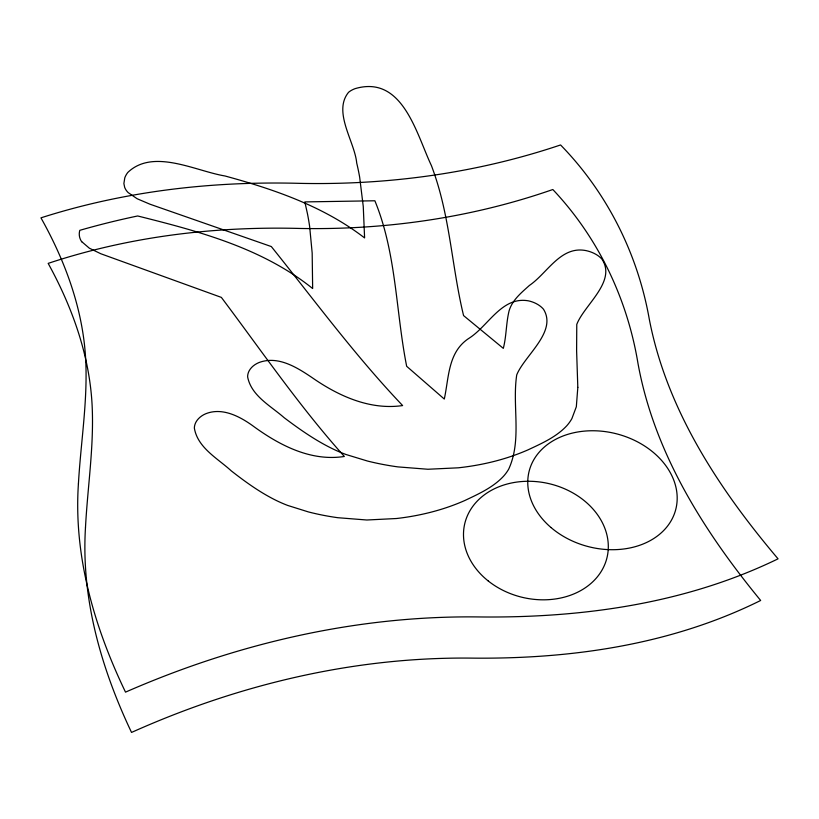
<?xml version="1.0" encoding="UTF-8"?>
<svg xmlns="http://www.w3.org/2000/svg" width="819" height="819" viewBox="0 0 819 819"><rect width="100%" height="100%" fill="white"/><g stroke="black" fill="none" stroke-linecap="round" stroke-linejoin="round"><path stroke-width="1.23" d="M81.818 241.738L89.302 248.167L100.829 253.757L221.365 297.399C261.609 350.982 299.559 406.48 344.349 456.47C310.442 461.752 278.726 444.881 252.303 425.45C239.179 416.093 221.918 407.227 205.682 413.779A21.355 16.308 -3.3 0 0 196.12 421.846A20.772 15.858 -3.3 0 0 194.359 428.091C197.584 447.798 217.741 458.445 231.337 470.925C245.802 482.217 260.841 493.038 277.426 501.033A124.017 94.769 2.5 0 0 287.664 505.425L308.323 511.906A200.553 148.536 3.5 0 0 337.848 517.71L366.861 520.004L396.437 518.519A199.826 148.065 3.2 0 0 428.245 512.878A191.237 142.189 3.4 0 0 464.885 500.481C478.542 493.99 492.895 487.561 503.429 476.351A63.155 48.669 7.7 0 0 508.671 469.195C522.205 439.813 511.998 405.999 516.728 374.897C524.569 355.415 557.483 331.767 543.519 309.265A23.208 16.472 9 0 0 537.878 304.545A23.649 16.779 9 0 0 528.337 300.819C502.067 296.253 488.708 325.317 469.707 337.827C447.85 351.484 449.088 376.935 444.297 399.048L406.664 366.288C395.741 311.21 396.509 253.368 374.867 200.778L304.832 201.914L307.432 213.616A594.021 381.07 -14.4 0 1 309.654 226.607L312.172 253.03L312.653 288.534C262.356 248.085 199.037 231.306 137.674 215.97A754.012 694.86 -1.7 0 0 79.801 230.323A28.522 19.195 -4.7 0 0 81.705 241.779M577.815 387.387L576.33 406.756L571.887 418.622A65.172 48.444 9.6 0 1 566.768 425.778C556.234 437.07 541.748 443.417 528.009 449.866A196.703 141.544 5.3 0 1 494.563 461.312A205.518 147.389 5.2 0 1 458.261 467.813L427.907 469.256L397.983 466.902A206.286 147.819 5.5 0 1 367.434 461.025L345.976 454.494A127.61 94.513 4.8 0 1 335.309 450.071C316.943 441.523 300.256 429.852 284.142 417.68C270.741 405.876 251.249 395.843 247.635 376.904A21.304 15.878 -0.6 0 1 249.263 370.649A21.908 16.319 -0.5 0 1 258.835 362.612C277.928 355.282 297.123 367.485 312.428 377.846C338.616 396.048 370.014 410.288 402.641 405.569C355.18 355.702 314.342 300.163 271.324 246.56L149.979 204.207L137.172 198.751L128.173 192.598A26.607 17.445 -3 0 1 124.652 187.295L123.884 183.517L124.795 177.815A35.186 23.096 -2.8 0 1 127.815 172.44C153.235 148.096 195.577 171.079 224.918 175.962C274.293 189.373 323.536 206.316 364.598 237.93L363.267 206.501L359.654 177.16A606.429 383.333 -12.6 0 0 356.715 163.042C354.699 141.523 332.586 111.947 348.546 92.312A24.58 15.407 3.2 0 1 355.149 88.626C402.743 74.662 416.359 133.825 431.429 165.643A638.523 417.526 -12.3 0 1 435.043 175.819C450.255 221.12 452.354 269.338 463.574 315.591L503.316 348.362C506.511 336.036 506.05 323.126 509.101 310.8C512.284 300.041 521.396 292.649 529.422 285.432C547.43 273.177 560.626 245.567 586.005 250.604A24.365 16.626 10.2 0 1 595.904 254.33A23.915 16.308 10.2 0 1 601.863 259.039C616.932 281.49 584.346 304.688 576.771 324.406L576.607 350.696L577.815 387.387M85.483 527.528C81.05 598.638 101.28 668.703 131.531 732.432C238.39 684.52 354.422 656.715 471.836 658.118C570.802 659.213 671.201 644.85 760.656 600.47C703.849 531.296 654.115 452.723 637.97 363.329C627.231 298.474 598.065 237.438 552.825 189.517C471.437 217.885 385.155 230.18 299.099 228.44C214.199 226.239 128.952 236.568 48.167 263.38C72.185 307.012 89.517 355.077 92.107 405.159C94.154 446.109 87.602 486.732 85.483 527.528M78.409 483.906C73.515 556.234 94.431 627.497 125.512 692.137C236.783 643.417 357.238 615.345 479.002 616.942C581.316 618.15 685.175 603.951 778.05 558.834C719.184 489.24 666.84 410.145 649.303 319.246C637.735 253.777 607.084 192.608 560.565 144.953C476.648 173.229 387.981 185.248 299.58 183.354C212.182 180.989 124.406 191.124 40.95 217.844C65.5 261.578 83.241 309.93 85.729 360.37C87.694 401.73 80.743 442.721 78.409 483.906M488.257 580.988A73.126 58.395 13.4 0 0 606.94 557.882A73.126 58.395 13.4 0 0 512.51 482.79A73.126 58.395 13.4 0 0 488.257 580.988M550.982 527.508A75.768 58.139 15 0 0 675.102 511.742A75.768 58.139 15 0 0 581.347 431.449A75.768 58.139 15 0 0 550.982 527.508"/></g></svg>
